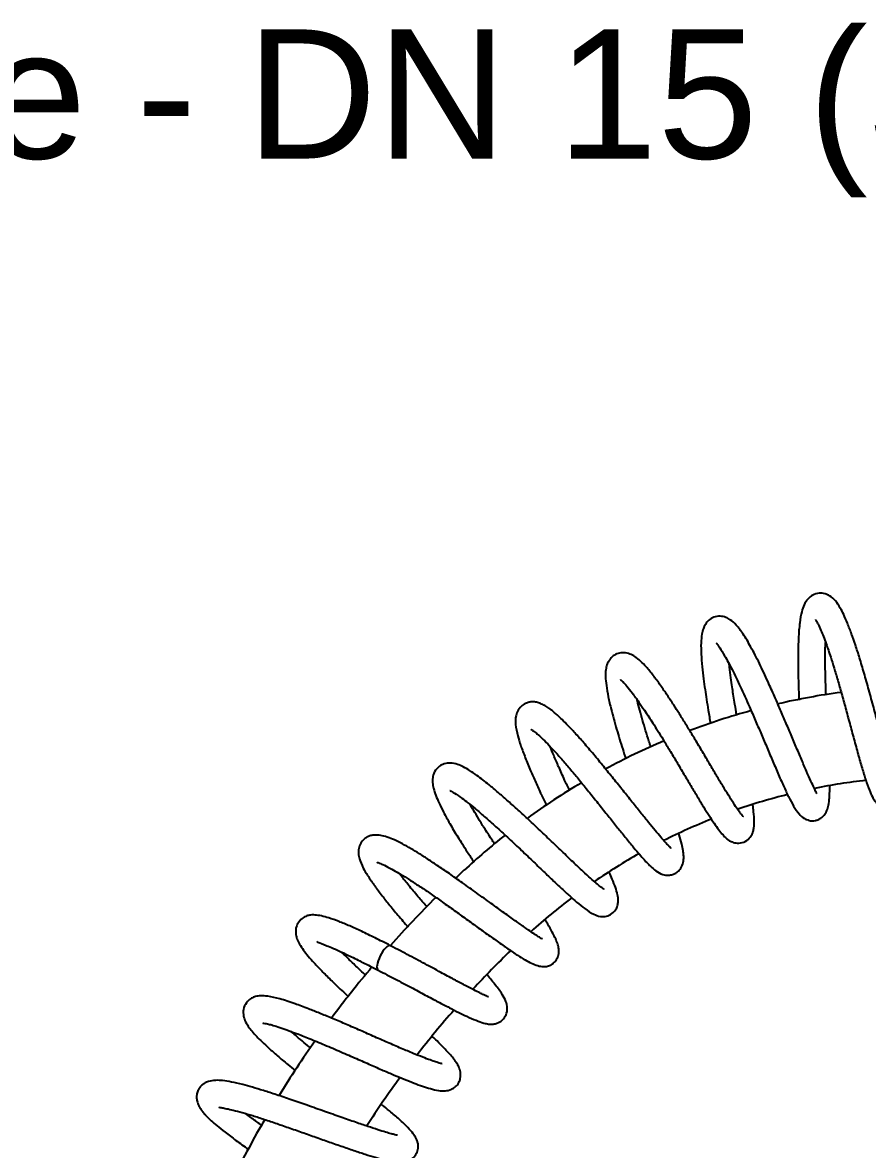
# Model space of a CAD drawing. Header units: millimetres. Extents: x 1617 to 5774, y 11446 to 13973.
# Drawn here: x 5456.1 to 5587, y 13798.6 to 13973.1 of the extents above; entities that cross this region are included whole.
import ezdxf
from ezdxf.enums import TextEntityAlignment as Align

# ---------------------------------------------------------------- set-up
doc = ezdxf.new("R2010")
doc.units = ezdxf.units.MM
doc.layers.get('0').update_dxf_attribs({"color": 250})
doc.styles.add('SEACAD_arial_ttf', font='Arial.ttf')

# ---------------------------------------------------------------- blocks, each defined once
blk = doc.blocks.new('14')
at = {"linetype": 'Continuous'}
for centre, radius, start, end in [((5597.28, 13763.33), 107, 97.685, 103.0313), ((5597.28, 13763.33), 107, 105.3078, 110.6591), ((5597.28, 13763.33), 107, 112.9643, 118.3386), ((5597.28, 13763.33), 93, 96.4526, 101.4293), ((5597.28, 13763.33), 107, 120.646, 126.0403), ((5597.28, 13763.33), 93, 104.0748, 109.032), ((5597.28, 13763.33), 93, 111.715, 116.6981), ((5597.28, 13763.33), 107, 128.3321, 132.8334), ((5597.28, 13763.33), 93, 119.3721, 124.3904), ((5638.07, 13719.33), 167, 132.8334, 133.4283), ((5638.07, 13719.33), 167, 134.9074, 138.4289), ((5597.28, 13763.33), 93, 127.0576, 132.1149), ((5638.07, 13719.33), 153, 134.0095, 137.1496), ((5638.07, 13719.33), 167, 139.9287, 143.3989), ((5638.07, 13719.33), 153, 138.774, 142.1412), ((5638.07, 13719.33), 167, 144.8821, 148.3687), ((5638.07, 13719.33), 153, 143.7912, 147.2044), ((5638.07, 13719.33), 167, 149.8443, 153.3409)]:
    blk.add_arc(centre, radius, start, end, dxfattribs=at)
for start_param, end_param in [(0, 3.135346), (6.269569, 6.283185)]:
    blk.add_ellipse((5512.19, 13828.22), major_axis=(0.94, 1.9), ratio=0.338644, start_param=start_param, end_param=end_param, dxfattribs=at)
for points, knots in [([(5591.4, 13855.24), (5591.41, 13855.25), (5591.39, 13855.33), (5591.24, 13855.7), (5591, 13856.36), (5590.69, 13857.32), (5590.31, 13858.6), (5589.85, 13860.22), (5589.3, 13862.19), (5588.69, 13864.48), (5588, 13867.04), (5587.27, 13869.72), (5586.54, 13872.32), (5585.84, 13874.66), (5585.18, 13876.69), (5584.55, 13878.5), (5583.95, 13880.09), (5583.38, 13881.4), (5582.78, 13882.56), (5582.13, 13883.54), (5581.37, 13884.26), (5580.48, 13884.68), (5579.53, 13884.79), (5578.48, 13884.47), (5577.69, 13883.77), (5577.2, 13882.95), (5576.79, 13881.74), (5576.51, 13880.08), (5576.35, 13878.05), (5576.29, 13875.88), (5576.28, 13873.9), (5576.31, 13871.78), (5576.37, 13869.83), (5576.42, 13868.61), (5576.44, 13868.17)], [0, 0, 0, 0, 0.014505, 0.037239, 0.062456, 0.089912, 0.119593, 0.151625, 0.185876, 0.22236, 0.261104, 0.301441, 0.340841, 0.377497, 0.411335, 0.442338, 0.476923, 0.5091, 0.537405, 0.575024, 0.608802, 0.628644, 0.649927, 0.671729, 0.696839, 0.726472, 0.756915, 0.799145, 0.850741, 0.884417, 0.914892, 0.947213, 0.981345, 1, 1, 1, 1]), ([(5579.12, 13853.7), (5579.13, 13853.7), (5579.15, 13853.74), (5579.08, 13853.93), (5578.8, 13854.53), (5578.29, 13855.59), (5577.6, 13857.13), (5576.82, 13858.96), (5575.98, 13860.95), (5575.12, 13862.98), (5574.27, 13864.99), (5573.43, 13866.93), (5572.57, 13868.92), (5571.49, 13871.3), (5570.31, 13873.89), (5568.96, 13876.45), (5567.84, 13878.38), (5566.78, 13879.77), (5566, 13880.53), (5565.14, 13881.01), (5564.18, 13881.23), (5563.2, 13881.06), (5562.46, 13880.59), (5561.89, 13879.91), (5561.55, 13879.14), (5561.36, 13878.32), (5561.22, 13877), (5561.27, 13875.37), (5561.4, 13873.44), (5561.62, 13871.6), (5561.86, 13869.86), (5562.11, 13868.25), (5562.39, 13866.5), (5562.6, 13865.25), (5562.72, 13864.56)], [0, 0, 0, 0, 0.002291, 0.027092, 0.056077, 0.08935, 0.126071, 0.162662, 0.197857, 0.23141, 0.263319, 0.293561, 0.322118, 0.358009, 0.408377, 0.458619, 0.508935, 0.554296, 0.590748, 0.610714, 0.631241, 0.655248, 0.678019, 0.698198, 0.717667, 0.744951, 0.782115, 0.822288, 0.860072, 0.893661, 0.920342, 0.944519, 0.969785, 1, 1, 1, 1]), ([(5579, 13880.63), (5579, 13880.63), (5579.02, 13880.58), (5579.07, 13880.46), (5579.42, 13879.86), (5579.88, 13878.83), (5580.58, 13877.1), (5581.27, 13875.04), (5581.88, 13873.12), (5582.44, 13871.23), (5583.04, 13869.14), (5583.66, 13866.88), (5584.3, 13864.51), (5584.95, 13862.08), (5585.6, 13859.72), (5586.21, 13857.59), (5586.79, 13855.72), (5587.3, 13854.25), (5587.74, 13853.25), (5588.1, 13852.64), (5588.38, 13852.27), (5588.71, 13851.92), (5589.39, 13851.46), (5590.51, 13851.25), (5591.65, 13851.65), (5592.33, 13852.37), (5592.71, 13853.08), (5592.91, 13853.66), (5593.12, 13854.45), (5593.29, 13855.33), (5593.38, 13855.97), (5593.42, 13856.22)], [0, 0, 0, 0, 0.010666, 0.040395, 0.066737, 0.103943, 0.163025, 0.210772, 0.245628, 0.282603, 0.321769, 0.363187, 0.406912, 0.453053, 0.501515, 0.549987, 0.596945, 0.646879, 0.687729, 0.716496, 0.734897, 0.750291, 0.76982, 0.797046, 0.830142, 0.861666, 0.886071, 0.912542, 0.944269, 0.97944, 1, 1, 1, 1]), ([(5563.62, 13877), (5563.62, 13876.99), (5563.64, 13876.95), (5563.76, 13876.8), (5564.21, 13876.2), (5564.96, 13875), (5566.04, 13872.99), (5567.36, 13870.25), (5568.58, 13867.53), (5569.64, 13865.09), (5570.52, 13863.04), (5571.4, 13860.98), (5572.29, 13858.88), (5573.18, 13856.79), (5574.02, 13854.86), (5574.83, 13853.15), (5575.59, 13851.68), (5576.39, 13850.57), (5577.13, 13849.85), (5577.87, 13849.54), (5578.39, 13849.45), (5578.99, 13849.5), (5579.48, 13849.66), (5580.04, 13850), (5580.51, 13850.54), (5580.79, 13851.11), (5581.04, 13851.95), (5581.16, 13853.06), (5581.2, 13854.05), (5581.2, 13854.69), (5581.2, 13854.81)], [0, 0, 0, 0, 0.010594, 0.038141, 0.068105, 0.116562, 0.178238, 0.238532, 0.302649, 0.342861, 0.38059, 0.420742, 0.463228, 0.508144, 0.555326, 0.602234, 0.650632, 0.699711, 0.740697, 0.768683, 0.78691, 0.798979, 0.811317, 0.826802, 0.84766, 0.873713, 0.905076, 0.945734, 0.98938, 1, 1, 1, 1]), ([(5580.63, 13868.94), (5580.62, 13869.04), (5580.58, 13870.06), (5580.52, 13871.99), (5580.48, 13874.52), (5580.51, 13876.17), (5580.53, 13876.97), (5580.54, 13877.11)], [0, 0, 0, 0, 0.032273, 0.338177, 0.647781, 0.933901, 1, 1, 1, 1]), ([(5567.79, 13850.09), (5567.79, 13850.09), (5567.8, 13850.1), (5567.71, 13850.19), (5567.52, 13850.43), (5567.15, 13850.92), (5566.61, 13851.7), (5565.9, 13852.78), (5565.08, 13854.11), (5564.15, 13855.65), (5563.13, 13857.36), (5562.05, 13859.19), (5560.94, 13861.07), (5559.86, 13862.87), (5558.85, 13864.52), (5557.91, 13866.03), (5556.98, 13867.48), (5556, 13868.97), (5554.93, 13870.54), (5553.82, 13872.04), (5552.8, 13873.28), (5551.88, 13874.25), (5551.1, 13874.88), (5550.31, 13875.32), (5549.37, 13875.56), (5548.41, 13875.44), (5547.69, 13875.07), (5547.21, 13874.61), (5546.87, 13874.11), (5546.64, 13873.57), (5546.47, 13872.8), (5546.44, 13871.72), (5546.57, 13870.42), (5546.86, 13868.75), (5547.37, 13866.51), (5548.12, 13863.79), (5548.94, 13861.11), (5549.45, 13859.53), (5549.62, 13859)], [0, 0, 0, 0, 0.003165, 0.017915, 0.036682, 0.059636, 0.086835, 0.116798, 0.147535, 0.178655, 0.210171, 0.242061, 0.274127, 0.304843, 0.331927, 0.357885, 0.382993, 0.411032, 0.442926, 0.479757, 0.516908, 0.548993, 0.58214, 0.606377, 0.629274, 0.64899, 0.667033, 0.680755, 0.692819, 0.709398, 0.732991, 0.760987, 0.797898, 0.836698, 0.874341, 0.927687, 0.976018, 1, 1, 1, 1]), ([(5566.79, 13865.78), (5566.76, 13865.97), (5566.64, 13866.66), (5566.46, 13867.76), (5566.25, 13869.05), (5566.06, 13870.32), (5565.86, 13871.75), (5565.71, 13872.89), (5565.64, 13873.57), (5565.63, 13873.73)], [0, 0, 0, 0, 0.062581, 0.234916, 0.380239, 0.517314, 0.69584, 0.927791, 1, 1, 1, 1]), ([(5548.78, 13871.34), (5548.78, 13871.34), (5548.86, 13871.27), (5549.17, 13870.99), (5549.76, 13870.33), (5550.6, 13869.28), (5551.54, 13867.99), (5552.4, 13866.73), (5553.14, 13865.62), (5553.82, 13864.57), (5554.55, 13863.41), (5555.42, 13862.02), (5556.42, 13860.37), (5557.5, 13858.57), (5558.6, 13856.71), (5559.67, 13854.9), (5560.68, 13853.2), (5561.63, 13851.63), (5562.5, 13850.25), (5563.29, 13849.05), (5564, 13848.06), (5564.62, 13847.3), (5565.11, 13846.81), (5565.54, 13846.46), (5566.08, 13846.16), (5566.85, 13845.95), (5567.88, 13846.09), (5568.72, 13846.67), (5569.18, 13847.37), (5569.36, 13847.9), (5569.49, 13848.52), (5569.52, 13849.47), (5569.44, 13850.63), (5569.33, 13851.53), (5569.29, 13851.89)], [0, 0, 0, 0, 0.019646, 0.049481, 0.086529, 0.129715, 0.171658, 0.205081, 0.230054, 0.251784, 0.276816, 0.306366, 0.340471, 0.378421, 0.417075, 0.45558, 0.493926, 0.532118, 0.570154, 0.607212, 0.644836, 0.681803, 0.710578, 0.730163, 0.748868, 0.772246, 0.799413, 0.824914, 0.845073, 0.862337, 0.886178, 0.92399, 0.971399, 1, 1, 1, 1]), ([(5556.61, 13845.2), (5556.61, 13845.2), (5556.61, 13845.21), (5556.54, 13845.3), (5556.22, 13845.6), (5555.72, 13846.14), (5555.02, 13846.92), (5554.15, 13847.96), (5553.14, 13849.19), (5552, 13850.62), (5550.72, 13852.21), (5549.35, 13853.93), (5547.88, 13855.76), (5546.36, 13857.65), (5544.8, 13859.54), (5543.29, 13861.33), (5541.91, 13862.89), (5540.72, 13864.16), (5539.8, 13865.08), (5539.11, 13865.74), (5538.6, 13866.19), (5538.18, 13866.53), (5537.76, 13866.86), (5537.18, 13867.25), (5536.59, 13867.57), (5535.92, 13867.81), (5535.37, 13867.9), (5534.78, 13867.88), (5534.14, 13867.71), (5533.49, 13867.34), (5532.87, 13866.63), (5532.48, 13865.53), (5532.48, 13864.35), (5532.78, 13862.82), (5533.32, 13861.08), (5534, 13859.28), (5534.79, 13857.36), (5535.64, 13855.43), (5536.46, 13853.63), (5537.03, 13852.43), (5537.29, 13851.88)], [0, 0, 0, 0, 0.0004574, 0.0224519, 0.0464081, 0.0720084, 0.0992376, 0.1279656, 0.1578051, 0.1886506, 0.2204598, 0.2532641, 0.287062, 0.3218366, 0.3576028, 0.3941964, 0.4292418, 0.4606375, 0.4880201, 0.5076124, 0.5238221, 0.5373228, 0.5499206, 0.5677456, 0.5883542, 0.6078147, 0.6254857, 0.6395425, 0.6519108, 0.6685689, 0.6895217, 0.7111569, 0.7523094, 0.7989848, 0.8346461, 0.8732267, 0.9108164, 0.9419521, 0.9735177, 1, 1, 1, 1]), ([(5553.46, 13860.93), (5553.37, 13861.23), (5552.91, 13862.65), (5552.15, 13865.15), (5551.59, 13867.22), (5551.35, 13868.2), (5551.33, 13868.28)], [0, 0, 0, 0, 0.107945, 0.529051, 0.959432, 1, 1, 1, 1]), ([(5534.87, 13863.67), (5534.87, 13863.67), (5534.89, 13863.66), (5535.07, 13863.56), (5535.47, 13863.26), (5536.04, 13862.79), (5536.81, 13862.08), (5537.74, 13861.13), (5538.81, 13859.99), (5539.98, 13858.66), (5541.26, 13857.17), (5542.61, 13855.53), (5544.02, 13853.79), (5545.46, 13851.99), (5546.86, 13850.24), (5548.17, 13848.6), (5549.44, 13847.03), (5550.86, 13845.27), (5552.24, 13843.65), (5553.32, 13842.49), (5554.25, 13841.69), (5555.19, 13841.14), (5556.11, 13841.01), (5556.76, 13841.1), (5557.42, 13841.39), (5557.96, 13841.84), (5558.41, 13842.57), (5558.59, 13843.46), (5558.57, 13844.2), (5558.48, 13844.87), (5558.27, 13845.91), (5558.02, 13846.83), (5557.86, 13847.4), (5557.84, 13847.45)], [0, 0, 0, 0, 0.006753, 0.030705, 0.057346, 0.08678, 0.118969, 0.153292, 0.188738, 0.225126, 0.262528, 0.300952, 0.340443, 0.380994, 0.421559, 0.46033, 0.497304, 0.540267, 0.604698, 0.656316, 0.694719, 0.733578, 0.763025, 0.781509, 0.794714, 0.812296, 0.837003, 0.864832, 0.889532, 0.915806, 0.953164, 0.996147, 1, 1, 1, 1]), ([(5540.91, 13854.14), (5540.64, 13854.69), (5540.04, 13855.96), (5539.2, 13857.82), (5538.46, 13859.55), (5538.05, 13860.54), (5537.89, 13860.97)], [0, 0, 0, 0, 0.222646, 0.513068, 0.778351, 1, 1, 1, 1]), ([(5546.21, 13838.84), (5546.22, 13838.85), (5546.16, 13838.89), (5546.02, 13839), (5545.63, 13839.29), (5545.03, 13839.79), (5544.13, 13840.56), (5542.94, 13841.66), (5541.43, 13843.08), (5539.72, 13844.72), (5537.92, 13846.45), (5536.12, 13848.16), (5534.38, 13849.79), (5532.73, 13851.3), (5531.21, 13852.66), (5529.77, 13853.91), (5528.18, 13855.24), (5526.72, 13856.38), (5525.41, 13857.27), (5524.45, 13857.82), (5523.55, 13858.22), (5522.41, 13858.48), (5521.54, 13858.33), (5520.68, 13857.99), (5520.02, 13857.22), (5519.75, 13856.54), (5519.65, 13856), (5519.64, 13855.34), (5519.8, 13854.47), (5520.14, 13853.42), (5520.66, 13852.19), (5521.37, 13850.76), (5522.34, 13849.02), (5523.56, 13846.98), (5524.85, 13844.95), (5525.72, 13843.61), (5526.07, 13843.07)], [0, 0, 0, 0, 0.010209, 0.028557, 0.050646, 0.076577, 0.106422, 0.140251, 0.177736, 0.21629, 0.253637, 0.289499, 0.323802, 0.356499, 0.387543, 0.41687, 0.448792, 0.495745, 0.527129, 0.5567, 0.583608, 0.610382, 0.638319, 0.659668, 0.684502, 0.697315, 0.709883, 0.731751, 0.759483, 0.79131, 0.820741, 0.853678, 0.890077, 0.929888, 0.971902, 1, 1, 1, 1]), ([(5522.36, 13854.16), (5522.36, 13854.15), (5522.52, 13854.11), (5522.92, 13853.82), (5524.1, 13853.09), (5525.14, 13852.27), (5526.33, 13851.32), (5527.68, 13850.15), (5529.28, 13848.74), (5531.06, 13847.11), (5532.97, 13845.34), (5534.85, 13843.55), (5536.62, 13841.85), (5538.22, 13840.31), (5539.65, 13838.96), (5540.91, 13837.82), (5542.11, 13836.75), (5543.4, 13835.74), (5544.41, 13835.03), (5545.52, 13834.64), (5546.35, 13834.61), (5547.26, 13834.86), (5548.05, 13835.63), (5548.34, 13836.34), (5548.46, 13837.15), (5548.34, 13838.05), (5548.02, 13839.11), (5547.56, 13840.32), (5547.21, 13841.12), (5547.04, 13841.5)], [0, 0, 0, 0, 0.017459, 0.06668, 0.111367, 0.143255, 0.178015, 0.215676, 0.256247, 0.299707, 0.345848, 0.391614, 0.435304, 0.476943, 0.516553, 0.554112, 0.58959, 0.636002, 0.694419, 0.73155, 0.755087, 0.779152, 0.803895, 0.825717, 0.848104, 0.886863, 0.928555, 0.968529, 1, 1, 1, 1]), ([(5529.27, 13845.87), (5529.16, 13846.05), (5528.65, 13846.83), (5527.81, 13848.14), (5526.82, 13849.71), (5526.07, 13850.98), (5525.65, 13851.7), (5525.49, 13851.99)], [0, 0, 0, 0, 0.079686, 0.348659, 0.601046, 0.837133, 1, 1, 1, 1]), ([(5536.65, 13831.14), (5536.65, 13831.15), (5536.61, 13831.2), (5536.33, 13831.35), (5535.81, 13831.69), (5535, 13832.22), (5533.9, 13832.98), (5532.48, 13833.98), (5530.74, 13835.22), (5528.72, 13836.67), (5526.55, 13838.25), (5524.36, 13839.82), (5522.3, 13841.27), (5520.43, 13842.55), (5518.77, 13843.64), (5517.31, 13844.56), (5515.94, 13845.37), (5514.67, 13846.07), (5513.5, 13846.64), (5512.38, 13847.06), (5511.42, 13847.26), (5510.62, 13847.29), (5510.01, 13847.16), (5509.5, 13846.96), (5508.95, 13846.57), (5508.48, 13845.99), (5508.17, 13845.14), (5508.15, 13844.35), (5508.32, 13843.46), (5508.83, 13842.25), (5509.59, 13840.99), (5510.53, 13839.61), (5511.65, 13838.11), (5512.9, 13836.53), (5514.31, 13834.83), (5515.34, 13833.63), (5515.88, 13833)], [0, 0, 0, 0, 0.009187, 0.033434, 0.060287, 0.089601, 0.121422, 0.155726, 0.192491, 0.23175, 0.272524, 0.311923, 0.348953, 0.383527, 0.415456, 0.444846, 0.473497, 0.505532, 0.536758, 0.566517, 0.593293, 0.617682, 0.63662, 0.649724, 0.661564, 0.677422, 0.697246, 0.718559, 0.746257, 0.789289, 0.823286, 0.860396, 0.895634, 0.928415, 0.963311, 1, 1, 1, 1]), ([(5511.04, 13843.06), (5511.04, 13843.05), (5511.08, 13843.03), (5511.44, 13842.92), (5512.21, 13842.59), (5513.23, 13842.06), (5514.45, 13841.36), (5515.73, 13840.58), (5517.2, 13839.63), (5518.81, 13838.55), (5520.53, 13837.36), (5522.33, 13836.08), (5524.19, 13834.75), (5526.07, 13833.39), (5527.92, 13832.05), (5529.71, 13830.77), (5531.36, 13829.63), (5532.78, 13828.67), (5533.97, 13827.93), (5535.01, 13827.37), (5535.93, 13827.01), (5536.73, 13826.85), (5537.36, 13826.91), (5537.73, 13827.02), (5538.1, 13827.2), (5538.48, 13827.47), (5538.96, 13828.01), (5539.24, 13828.81), (5539.25, 13829.33), (5539.18, 13829.98), (5538.93, 13830.73), (5538.52, 13831.68), (5537.91, 13832.79), (5537.4, 13833.63), (5537.13, 13834.07)], [0, 0, 0, 0, 0.015615, 0.038289, 0.073573, 0.114184, 0.145184, 0.178741, 0.214145, 0.250614, 0.288023, 0.326452, 0.365943, 0.406482, 0.448059, 0.490624, 0.534104, 0.576701, 0.615666, 0.650424, 0.687196, 0.719838, 0.743896, 0.755822, 0.763305, 0.774789, 0.791605, 0.812058, 0.834345, 0.860339, 0.890577, 0.924984, 0.963481, 1, 1, 1, 1]), ([(5518.8, 13836.11), (5518.39, 13836.58), (5517.46, 13837.66), (5516.15, 13839.25), (5515.17, 13840.47), (5514.69, 13841.11), (5514.56, 13841.28)], [0, 0, 0, 0, 0.252828, 0.581818, 0.885284, 1, 1, 1, 1]), ([(5513.14, 13830.12), (5512.26, 13830.57), (5510.83, 13831.3), (5508.65, 13832.36), (5506.8, 13833.2), (5505.1, 13833.91), (5503.64, 13834.42), (5502.45, 13834.76), (5501.49, 13834.89), (5500.87, 13834.9), (5500.2, 13834.76), (5499.38, 13834.37), (5498.77, 13833.65), (5498.49, 13832.9), (5498.44, 13832.27), (5498.49, 13831.73), (5498.66, 13831.12), (5499.04, 13830.35), (5499.62, 13829.48), (5500.38, 13828.51), (5501.32, 13827.44), (5502.5, 13826.2), (5503.93, 13824.78), (5505.34, 13823.43), (5506.29, 13822.55), (5506.64, 13822.22)], [0, 0, 0, 0, 0.063412, 0.122494, 0.177042, 0.231292, 0.289671, 0.339361, 0.388184, 0.428695, 0.45477, 0.484796, 0.518605, 0.545329, 0.563609, 0.583836, 0.618494, 0.663241, 0.711379, 0.755286, 0.802669, 0.85351, 0.907783, 0.965474, 1, 1, 1, 1]), ([(5501.76, 13830.75), (5501.77, 13830.75), (5501.8, 13830.72), (5501.95, 13830.62), (5502.43, 13830.47), (5503.07, 13830.21), (5504, 13829.83), (5505.28, 13829.26), (5506.89, 13828.51), (5508.95, 13827.49), (5510.36, 13826.77), (5511.24, 13826.32)], [0, 0, 0, 0, 0.0152011, 0.1224098, 0.2080671, 0.306443, 0.4178256, 0.5424702, 0.6808515, 0.8334071, 1, 1, 1, 1]), ([(5528.32, 13822.17), (5528.32, 13822.17), (5528.26, 13822.2), (5528.09, 13822.31), (5527.59, 13822.51), (5526.96, 13822.82), (5526.04, 13823.27), (5524.79, 13823.92), (5523.19, 13824.77), (5521.17, 13825.86), (5518.81, 13827.14), (5515.99, 13828.64), (5514.23, 13829.56), (5513.14, 13830.12)], [0, 0, 0, 0, 0.018459, 0.098698, 0.158411, 0.227703, 0.306836, 0.396053, 0.495591, 0.605668, 0.726482, 0.857913, 1, 1, 1, 1]), ([(5509.32, 13825.52), (5509.18, 13825.65), (5508.53, 13826.26), (5507.42, 13827.31), (5506.34, 13828.36), (5505.76, 13828.94), (5505.6, 13829.11)], [0, 0, 0, 0, 0.104412, 0.474205, 0.845375, 1, 1, 1, 1]), ([(5511.24, 13826.32), (5512.18, 13825.83), (5513.73, 13825.03), (5516.27, 13823.69), (5518.5, 13822.5), (5520.52, 13821.43), (5522.24, 13820.53), (5523.73, 13819.78), (5525.11, 13819.11), (5526.49, 13818.52), (5527.49, 13818.14), (5528.27, 13817.99), (5528.61, 13817.95), (5529.09, 13817.97), (5529.73, 13818.1), (5530.52, 13818.57), (5531.14, 13819.43), (5531.31, 13820.59), (5531.02, 13821.6), (5530.45, 13822.64), (5529.47, 13823.98), (5528.61, 13825.01), (5528.17, 13825.54)], [0, 0, 0, 0, 0.069993, 0.13604, 0.198095, 0.256073, 0.309929, 0.359585, 0.404953, 0.466891, 0.529985, 0.574662, 0.600563, 0.616324, 0.638857, 0.67062, 0.704972, 0.742651, 0.793212, 0.854655, 0.932542, 1, 1, 1, 1]), ([(5521.13, 13811.83), (5521.13, 13811.84), (5521.04, 13811.86), (5520.72, 13811.94), (5520.15, 13812.12), (5519.29, 13812.41), (5518.13, 13812.85), (5516.64, 13813.44), (5514.81, 13814.21), (5512.7, 13815.12), (5510.47, 13816.11), (5508.23, 13817.09), (5506.07, 13818.03), (5504.03, 13818.89), (5502.15, 13819.67), (5500.23, 13820.43), (5498.1, 13821.22), (5496.04, 13821.91), (5494.27, 13822.31), (5493.09, 13822.39), (5492.29, 13822.28), (5491.61, 13822.02), (5490.89, 13821.48), (5490.33, 13820.49), (5490.3, 13819.47), (5490.56, 13818.52), (5491.09, 13817.6), (5491.67, 13816.88), (5492.39, 13816.08), (5493.26, 13815.22), (5494.32, 13814.22), (5495.65, 13813.05), (5497.05, 13811.87), (5498.01, 13811.09), (5498.4, 13810.77)], [0, 0, 0, 0, 0.014058, 0.036543, 0.061755, 0.089716, 0.120417, 0.153872, 0.190143, 0.228879, 0.267339, 0.304398, 0.340026, 0.374191, 0.406854, 0.438002, 0.479645, 0.533611, 0.583218, 0.619015, 0.644517, 0.664016, 0.682615, 0.707898, 0.735021, 0.762274, 0.792343, 0.820667, 0.848993, 0.876217, 0.906433, 0.939631, 0.975786, 1, 1, 1, 1]), ([(5493.39, 13818.14), (5493.39, 13818.14), (5493.41, 13818.13), (5493.61, 13818.11), (5494.12, 13818.01), (5494.77, 13817.85), (5495.71, 13817.57), (5496.96, 13817.14), (5498.59, 13816.53), (5500.6, 13815.74), (5502.94, 13814.77), (5505.41, 13813.7), (5507.82, 13812.65), (5510.02, 13811.68), (5511.98, 13810.82), (5513.73, 13810.08), (5515.34, 13809.41), (5516.8, 13808.83), (5518.12, 13808.35), (5519.41, 13807.94), (5520.58, 13807.66), (5521.55, 13807.6), (5522.45, 13807.76), (5523.24, 13808.25), (5523.74, 13808.86), (5523.97, 13809.53), (5524.03, 13810.08), (5523.98, 13810.67), (5523.77, 13811.31), (5523.42, 13811.92), (5523.04, 13812.48), (5522.5, 13813.15), (5521.6, 13814.13), (5520.56, 13815.17), (5519.91, 13815.8), (5519.67, 13816.03)], [0, 0, 0, 0, 0.004713, 0.033007, 0.054277, 0.079419, 0.108617, 0.141908, 0.179326, 0.220893, 0.266576, 0.313042, 0.356686, 0.397204, 0.43465, 0.468971, 0.503107, 0.539209, 0.572776, 0.608802, 0.648848, 0.68805, 0.714994, 0.735825, 0.754687, 0.771225, 0.78234, 0.799836, 0.827477, 0.850498, 0.866661, 0.8936, 0.94099, 0.979151, 1, 1, 1, 1]), ([(5500.79, 13814.25), (5500.71, 13814.32), (5499.87, 13815), (5498.8, 13815.91), (5497.92, 13816.66), (5497.7, 13816.86)], [0, 0, 0, 0, 0.070686, 0.745613, 1, 1, 1, 1]), ([(5514.24, 13800.72), (5514.23, 13800.73), (5514.17, 13800.76), (5513.84, 13800.83), (5513.27, 13800.98), (5512.38, 13801.23), (5511.18, 13801.61), (5509.62, 13802.12), (5507.7, 13802.78), (5505.43, 13803.57), (5502.9, 13804.46), (5500.29, 13805.38), (5497.79, 13806.26), (5495.51, 13807.02), (5493.5, 13807.67), (5491.76, 13808.2), (5490.08, 13808.66), (5488.5, 13809.02), (5487.21, 13809.24), (5486.02, 13809.3), (5485.04, 13809.16), (5484.36, 13808.85), (5483.95, 13808.56), (5483.57, 13808.14), (5483.27, 13807.63), (5483.13, 13807.08), (5483.09, 13806.52), (5483.18, 13806.01), (5483.38, 13805.38), (5483.75, 13804.78), (5484.1, 13804.31), (5484.38, 13803.99), (5484.79, 13803.55), (5485.4, 13802.98), (5486.3, 13802.2), (5487.56, 13801.19), (5489.17, 13799.97), (5490.44, 13799.06), (5491.1, 13798.59)], [0, 0, 0, 0, 0.016349, 0.039641, 0.06618, 0.095373, 0.127263, 0.161873, 0.199194, 0.239184, 0.281799, 0.324993, 0.365806, 0.404154, 0.439966, 0.473184, 0.503801, 0.545934, 0.584022, 0.615328, 0.647104, 0.667968, 0.682089, 0.692002, 0.705074, 0.71937, 0.729963, 0.747367, 0.769503, 0.787009, 0.801006, 0.815013, 0.833211, 0.856778, 0.885696, 0.920228, 0.959928, 1, 1, 1, 1]), ([(5486.55, 13805.16), (5486.56, 13805.15), (5486.61, 13805.1), (5486.9, 13805.05), (5487.52, 13804.93), (5488.47, 13804.72), (5489.78, 13804.39), (5491.36, 13803.94), (5493.13, 13803.38), (5495.05, 13802.74), (5497.09, 13802.04), (5499.2, 13801.3), (5501.34, 13800.54), (5503.47, 13799.79), (5505.53, 13799.07), (5507.48, 13798.4), (5509.23, 13797.82), (5510.75, 13797.35), (5512.29, 13796.91), (5513.81, 13796.61), (5514.85, 13796.54), (5515.76, 13796.71), (5516.54, 13797.1), (5517.12, 13797.75), (5517.42, 13798.51), (5517.45, 13799.35), (5517.32, 13799.81), (5517.1, 13800.36), (5516.64, 13801.05), (5515.82, 13802), (5514.58, 13803.17), (5513.18, 13804.37), (5512.22, 13805.16), (5511.82, 13805.49)], [0, 0, 0, 0, 0.016082, 0.042526, 0.071428, 0.102743, 0.136391, 0.17138, 0.206771, 0.242542, 0.278598, 0.314934, 0.351554, 0.388453, 0.425607, 0.463034, 0.500066, 0.535053, 0.567328, 0.618478, 0.6651, 0.686836, 0.708592, 0.730313, 0.750809, 0.769552, 0.78687, 0.807421, 0.837586, 0.878208, 0.926144, 0.969982, 1, 1, 1, 1]), ([(5493.23, 13802.25), (5493.15, 13802.31), (5492.55, 13802.74), (5491.66, 13803.38), (5490.93, 13803.93), (5490.66, 13804.13)], [0, 0, 0, 0, 0.089507, 0.646426, 1, 1, 1, 1])]:
    blk.add_open_spline(points, degree=3, knots=knots, dxfattribs=at)

msp = doc.modelspace()

# ---------------------------------------------------------------- block references
msp.add_blockref('14', (0, 0))

# ---------------------------------------------------------------- texts
at = {"style": 'SEACAD_arial_ttf'}
msp.add_text('Grohe Eurocube - DN 15 (31395000)', height=20, dxfattribs=at).set_placement((5261.03, 13972.06), align=Align.TOP_LEFT)

doc.saveas('drawing.dxf')
